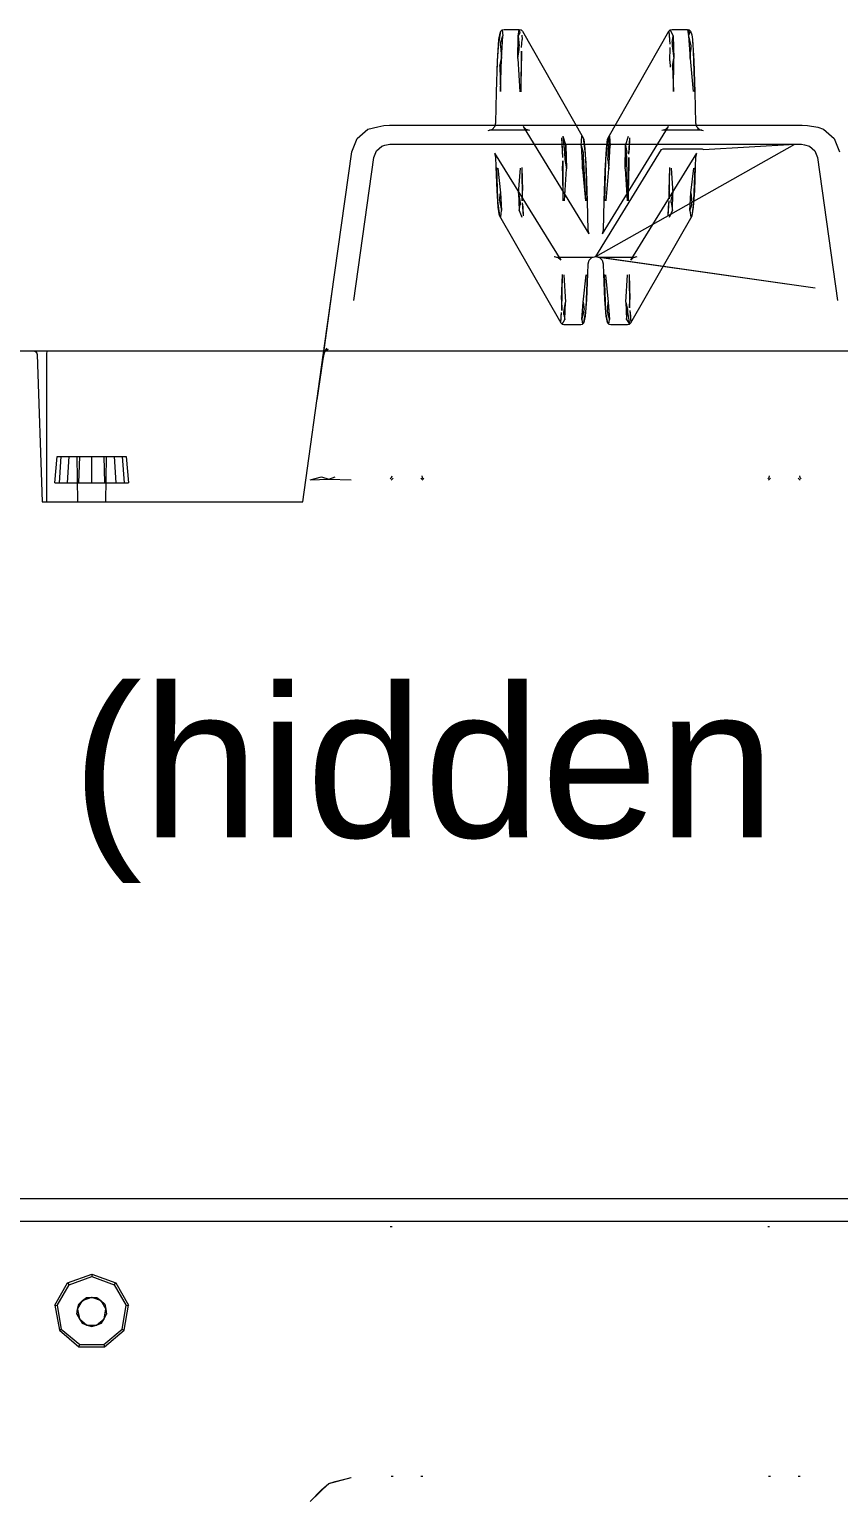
# Model space of a CAD drawing. Header units: millimetres. Extents: x 0 to 1729, y -270 to 583.
# Drawn here: x 146.5 to 253.7, y 387.8 to 582.9 of the extents above; entities that cross this region are included whole.
import ezdxf

# ---------------------------------------------------------------- set-up
doc = ezdxf.new("R2010")
doc.units = ezdxf.units.MM
doc.layers.add('OUTLINE', color=7, linetype='Continuous')
doc.layers.add('TITLE', color=7, linetype='Continuous')
doc.styles.add('ARIAL', font='arial.ttf')

msp = doc.modelspace()

# ---------------------------------------------------------------- linework, layer by layer
at = {"layer": 'OUTLINE', "lineweight": 13}
for p, q in [((208.51, 578.79), (208.69, 581.62)), ((208.66, 581.01), (208.93, 582.69)), ((208.66, 581.01), (208.69, 581.62)), ((208.69, 581.62), (208.93, 582.69)), ((208.69, 581.62), (208.86, 582.45)), ((208.86, 582.45), (208.93, 582.69)), ((208.93, 582.69), (209.12, 582.87)), ((208.94, 581.24), (209.19, 582.07)), ((209.01, 579.09), (209.19, 582.07)), ((209.12, 582.87), (209.36, 582.94)), ((209.12, 582.87), (209.19, 582.07)), ((209.36, 582.94), (211.38, 582.93)), ((211.17, 579.08), (211.24, 582.06)), ((211.24, 582.06), (211.38, 582.93)), ((211.24, 582.06), (211.46, 582.45)), ((211.24, 582.06), (211.38, 580.78)), ((211.38, 582.93), (211.46, 582.45)), ((211.38, 582.93), (211.63, 582.87)), ((211.63, 582.87), (211.81, 582.69)), ((211.66, 580.56), (211.74, 581.62)), ((211.73, 582.19), (211.74, 581.62)), ((211.81, 582.69), (219.85, 568.59)), ((223.15, 568.59), (231.19, 582.69)), ((231.19, 582.69), (231.37, 582.87)), ((231.19, 582.69), (231.26, 581.62)), ((231.19, 582.69), (231.33, 581)), ((231.26, 581.62), (231.33, 581)), ((231.37, 582.87), (231.62, 582.93)), ((231.37, 582.87), (231.76, 582.06)), ((231.61, 581.23), (231.76, 582.06)), ((231.62, 582.93), (233.64, 582.94)), ((231.76, 582.06), (231.83, 579.08)), ((233.64, 582.94), (233.81, 582.07)), ((233.64, 582.94), (233.88, 582.87)), ((233.64, 582.94), (233.95, 582.46)), ((233.81, 582.07), (233.95, 582.46)), ((233.81, 582.07), (233.99, 579.09)), ((233.81, 582.07), (234.09, 580.78)), ((233.88, 582.87), (234.07, 582.69)), ((234.07, 582.69), (234.23, 582.2)), ((234.23, 582.2), (234.31, 581.62)), ((234.31, 581.62), (234.37, 580.57)), ((234.31, 581.62), (234.49, 578.79)), ((208.51, 578.79), (208.63, 580.57)), ((208.91, 580.78), (208.94, 581.24)), ((208.91, 580.78), (209.01, 579.09)), ((211.17, 579.08), (211.37, 580.26)), ((211.37, 580.26), (211.38, 580.78)), ((211.61, 574.65), (211.65, 580.06)), ((211.65, 580.06), (211.67, 578.79)), ((231.33, 578.79), (231.34, 580.56)), ((231.61, 581.23), (231.62, 580.78)), ((231.62, 580.78), (231.83, 579.08)), ((233.99, 579.09), (234.12, 580.29)), ((234.09, 580.78), (234.12, 580.29)), ((234.4, 580.08), (234.49, 578.79)), ((234.4, 580.08), (234.57, 574.66)), ((208.37, 574.61), (208.51, 578.79)), ((208.5, 577.93), (208.51, 578.79)), ((208.78, 578.07), (209.01, 579.09)), ((208.78, 578.07), (208.87, 574.69)), ((208.87, 574.69), (209.01, 579.09)), ((211.17, 579.08), (211.43, 574.68)), ((211.61, 574.65), (211.67, 578.79)), ((231.33, 578.79), (231.37, 577.92)), ((231.65, 578.06), (231.83, 579.08)), ((231.65, 578.06), (231.82, 574.69)), ((231.82, 574.69), (231.83, 579.08)), ((233.99, 579.09), (234.39, 574.69)), ((234.49, 578.79), (234.57, 574.66)), ((234.49, 578.79), (234.63, 574.61)), ((208.27, 570.54), (208.37, 574.61)), ((234.63, 574.61), (234.73, 570.54)), ((191.33, 569.7), (192.62, 570.04)), ((192.62, 570.04), (193.44, 570.2)), ((193.44, 570.2), (194.17, 570.24)), ((194.17, 570.24), (195.16, 570.26)), ((195.16, 570.26), (247.84, 570.26)), ((207.77, 569.69), (208.13, 570.05)), ((208.13, 570.05), (208.27, 570.54)), ((211.87, 570.06), (212.23, 569.7)), ((211.87, 570.06), (220.59, 555.84)), ((222.41, 555.84), (231.13, 570.06)), ((230.77, 569.7), (231.13, 570.06)), ((234.73, 570.54), (234.87, 570.05)), ((234.87, 570.05), (235.23, 569.69)), ((235, 569.85), (235.23, 569.69)), ((235, 569.85), (235.31, 569.65)), ((247.84, 570.26), (248.83, 570.24)), ((248.83, 570.24), (249.56, 570.2)), ((249.56, 570.2), (250.91, 569.99)), ((250.91, 569.99), (251.67, 569.7)), ((189.21, 566.71), (189.9, 568.46)), ((189.9, 568.46), (191.33, 569.7)), ((207.27, 569.56), (207.77, 569.69)), ((207.27, 569.56), (207.73, 569.66)), ((207.45, 569.61), (207.73, 569.66)), ((207.45, 569.61), (208, 569.64)), ((208, 569.64), (208.77, 569.65)), ((208.77, 569.65), (211.23, 569.65)), ((211.23, 569.65), (211.96, 569.64)), ((211.96, 569.64), (212.51, 569.61)), ((212.23, 569.7), (212.73, 569.57)), ((212.51, 569.61), (212.73, 569.57)), ((216.98, 568.59), (217.04, 567.12)), ((216.98, 568.59), (217.12, 565.97)), ((217.16, 568.77), (217.4, 566.17)), ((217.16, 568.77), (217.54, 567.54)), ((219.59, 567.54), (219.67, 568.77)), ((219.85, 568.59), (219.92, 568.35)), ((219.85, 568.59), (220.08, 567.12)), ((219.85, 568.59), (220.11, 566.4)), ((219.92, 568.35), (220.08, 567.12)), ((222.87, 565.97), (223.15, 568.59)), ((222.92, 567.12), (223.15, 568.59)), ((222.92, 567.12), (223.08, 568.35)), ((223.08, 568.35), (223.15, 568.59)), ((223.14, 566.17), (223.33, 568.77)), ((223.33, 568.77), (223.41, 567.54)), ((225.46, 567.54), (225.84, 568.77)), ((225.89, 566.4), (226.02, 568.59)), ((225.96, 567.12), (226.02, 568.59)), ((230.27, 569.57), (230.77, 569.7)), ((230.27, 569.57), (230.76, 569.66)), ((230.49, 569.61), (230.76, 569.66)), ((230.49, 569.61), (231.04, 569.64)), ((231.04, 569.64), (231.77, 569.65)), ((231.77, 569.65), (234.23, 569.65)), ((234.23, 569.65), (235, 569.64)), ((235, 569.64), (235.55, 569.61)), ((235.23, 569.69), (235.31, 569.65)), ((235.23, 569.69), (235.73, 569.56)), ((235.31, 569.65), (235.55, 569.61)), ((235.31, 569.65), (235.73, 569.56)), ((251.67, 569.7), (253.1, 568.46)), ((253.1, 568.46), (253.79, 566.71)), ((185.59, 541.01), (189.21, 566.71)), ((189.47, 547.03), (192.13, 565.96)), ((192.13, 565.96), (192.48, 566.84)), ((192.48, 566.84), (193.19, 567.46)), ((193.19, 567.46), (193.57, 567.6)), ((193.57, 567.6), (194.25, 567.71)), ((194.25, 567.71), (194.61, 567.73)), ((194.61, 567.73), (195.11, 567.74)), ((195.11, 567.74), (247.89, 567.74)), ((208.1, 566.55), (208.24, 566.06)), ((208.1, 566.55), (216.86, 552.34)), ((208.24, 566.06), (208.28, 564.71)), ((217.04, 567.12), (217.12, 565.97)), ((217.4, 566.17), (217.54, 567.54)), ((217.4, 566.17), (217.41, 565.7)), ((217.54, 567.54), (217.61, 564.47)), ((219.59, 567.54), (219.76, 564.47)), ((219.59, 567.54), (219.84, 566.62)), ((219.76, 564.47), (219.86, 566.17)), ((219.84, 566.62), (219.86, 566.17)), ((219.86, 566.17), (220.13, 560.24)), ((220.08, 567.12), (220.11, 566.4)), ((220.08, 567.12), (220.24, 564.2)), ((220.13, 565.97), (220.24, 564.2)), ((220.13, 565.97), (220.31, 560.22)), ((221.5, 552.83), (247.89, 567.74)), ((221.5, 552.83), (230.22, 567.04)), ((222.76, 564.2), (222.92, 567.12)), ((222.87, 565.97), (222.92, 567.12)), ((223.11, 565.7), (223.14, 566.17)), ((223.14, 566.17), (223.41, 567.54)), ((223.24, 564.47), (223.41, 567.54)), ((225.39, 564.47), (225.46, 567.54)), ((225.39, 564.47), (225.6, 566.17)), ((225.46, 567.54), (225.61, 566.62)), ((225.6, 566.17), (225.61, 566.62)), ((225.6, 566.17), (225.65, 560.24)), ((225.84, 560.22), (225.88, 565.97)), ((225.88, 565.97), (225.9, 564.2)), ((225.89, 566.4), (225.96, 567.12)), ((226.14, 552.34), (234.9, 566.55)), ((230.22, 567.04), (230.44, 567.09)), ((230.44, 567.09), (230.99, 567.12)), ((230.99, 567.12), (231.72, 567.13)), ((231.72, 567.13), (234.28, 567.13)), ((234.28, 567.13), (235.04, 567.12)), ((234.72, 564.71), (234.76, 566.06)), ((234.76, 566.06), (234.9, 566.55)), ((235.04, 567.12), (235.58, 567.09)), ((235.58, 567.09), (235.76, 567.04)), ((235.76, 567.04), (247.89, 567.74)), ((247.89, 567.74), (248.39, 567.73)), ((248.39, 567.73), (248.75, 567.71)), ((248.75, 567.71), (249.16, 567.63)), ((249.16, 567.63), (249.81, 567.46)), ((249.81, 567.46), (250.52, 566.84)), ((250.52, 566.84), (250.87, 565.96)), ((250.87, 565.96), (253.53, 547.03)), ((208.28, 564.71), (208.39, 561.59)), ((208.34, 564.63), (208.39, 561.59)), ((208.34, 564.63), (208.48, 560.48)), ((208.52, 564.57), (208.89, 561.26)), ((211.29, 561.25), (211.52, 564.57)), ((211.7, 564.63), (211.77, 560.2)), ((211.7, 564.63), (211.79, 561.58)), ((217.1, 564.2), (217.13, 565.51)), ((217.1, 564.2), (217.16, 560.22)), ((217.13, 565.51), (217.16, 560.22)), ((217.35, 560.24), (217.61, 564.47)), ((217.41, 565.7), (217.61, 564.47)), ((219.76, 564.47), (220.13, 560.24)), ((220.24, 564.2), (220.31, 560.22)), ((220.24, 564.2), (220.37, 560.18)), ((222.63, 560.18), (222.76, 564.2)), ((222.69, 560.22), (222.84, 565.51)), ((222.69, 560.22), (222.76, 564.2)), ((222.76, 564.2), (222.84, 565.51)), ((222.87, 560.24), (223.24, 564.47)), ((223.11, 565.7), (223.24, 564.47)), ((225.39, 564.47), (225.65, 560.24)), ((225.84, 560.22), (225.9, 564.2)), ((231.21, 561.58), (231.3, 564.63)), ((231.23, 560.49), (231.3, 564.63)), ((231.48, 564.57), (231.71, 561.25)), ((234.11, 561.26), (234.48, 564.57)), ((234.5, 560.21), (234.66, 564.63)), ((234.61, 561.59), (234.72, 564.71)), ((234.61, 561.59), (234.66, 564.63)), ((208.39, 561.59), (208.48, 560.48)), ((208.39, 561.59), (208.53, 559.4)), ((208.5, 560.21), (208.53, 559.4)), ((208.5, 560.21), (208.74, 558.23)), ((208.76, 560.27), (208.89, 561.26)), ((208.76, 560.27), (208.78, 559.98)), ((208.89, 561.26), (209.03, 558.96)), ((211.29, 561.25), (211.35, 558.95)), ((211.29, 561.25), (211.49, 559.98)), ((211.77, 560.2), (211.79, 561.58)), ((220.37, 560.18), (220.45, 556.33)), ((222.55, 556.33), (222.63, 560.18)), ((231.11, 558.23), (231.23, 560.2)), ((231.15, 559.4), (231.23, 560.2)), ((231.21, 561.58), (231.23, 560.49)), ((231.51, 560.28), (231.71, 561.25)), ((231.51, 559.98), (231.51, 560.28)), ((231.65, 558.95), (231.71, 561.25)), ((233.97, 558.96), (234.11, 561.26)), ((234.11, 561.26), (234.22, 559.98)), ((234.47, 559.4), (234.61, 561.59)), ((234.5, 560.21), (234.61, 561.59)), ((208.53, 559.4), (208.67, 558.48)), ((208.53, 559.4), (208.74, 558.23)), ((208.67, 558.48), (208.74, 558.23)), ((208.74, 558.23), (216.86, 544.07)), ((208.78, 559.98), (209.03, 558.96)), ((208.92, 558.06), (209.03, 558.96)), ((211.35, 558.95), (211.5, 559.71)), ((211.35, 558.95), (211.71, 558.05)), ((211.49, 559.98), (211.5, 559.71)), ((211.78, 559.94), (211.85, 559.4)), ((211.78, 559.94), (211.89, 558.23)), ((211.85, 559.4), (211.89, 558.23)), ((226.14, 544.07), (234.26, 558.23)), ((231.11, 558.23), (231.15, 559.4)), ((231.29, 558.05), (231.65, 558.95)), ((231.51, 559.98), (231.65, 558.95)), ((233.97, 558.96), (234.21, 559.71)), ((233.97, 558.96), (234.08, 558.06)), ((234.21, 559.71), (234.22, 559.98)), ((234.26, 558.23), (234.49, 559.94)), ((234.26, 558.23), (234.47, 559.4)), ((234.26, 558.23), (234.33, 558.48)), ((234.33, 558.48), (234.47, 559.4)), ((234.47, 559.4), (234.49, 559.94)), ((220.45, 556.33), (220.59, 555.84)), ((222.41, 555.84), (222.55, 556.33)), ((216, 552.82), (216.49, 552.69)), ((216, 552.82), (216.63, 552.73)), ((216.22, 552.78), (216.63, 552.73)), ((216.22, 552.78), (216.79, 552.75)), ((216.49, 552.69), (216.86, 552.34)), ((216.79, 552.75), (217.55, 552.74)), ((217.55, 552.74), (220.06, 552.74)), ((220.06, 552.74), (220.8, 552.76)), ((220.5, 551.85), (220.64, 552.34)), ((220.64, 552.34), (221, 552.7)), ((220.8, 552.76), (221.33, 552.79)), ((221, 552.7), (221.5, 552.83)), ((221.05, 552.74), (221.5, 552.83)), ((221.05, 552.74), (221.33, 552.79)), ((221.5, 552.83), (221.67, 552.79)), ((221.5, 552.83), (222, 552.7)), ((221.5, 552.83), (222.08, 552.73)), ((221.5, 552.83), (250.57, 548.69)), ((221.67, 552.79), (222.08, 552.73)), ((221.67, 552.79), (222.2, 552.76)), ((221.67, 552.79), (250.57, 548.69)), ((222, 552.7), (222.36, 552.34)), ((222.2, 552.76), (222.94, 552.74)), ((222.36, 552.34), (222.5, 551.85)), ((222.94, 552.74), (225.45, 552.74)), ((225.45, 552.74), (226.21, 552.75)), ((226.14, 552.34), (226.51, 552.69)), ((226.21, 552.75), (226.78, 552.78)), ((226.51, 552.69), (227, 552.82)), ((226.51, 552.73), (227, 552.82)), ((226.51, 552.73), (226.78, 552.78)), ((216.99, 547.14), (217.08, 550.46)), ((217, 545.7), (217.08, 550.46)), ((217.27, 550.4), (217.5, 546.79)), ((219.84, 546.79), (220.22, 550.4)), ((220.23, 546.03), (220.4, 550.46)), ((220.32, 547.14), (220.46, 550.55)), ((220.32, 547.14), (220.4, 550.46)), ((220.46, 550.55), (220.5, 551.85)), ((222.5, 551.85), (222.54, 550.55)), ((222.54, 550.55), (222.68, 547.14)), ((222.6, 550.46), (222.68, 547.14)), ((222.6, 550.46), (222.79, 545.7)), ((222.78, 550.4), (223.16, 546.79)), ((225.5, 546.79), (225.73, 550.4)), ((225.92, 550.46), (225.99, 546.03)), ((225.92, 550.46), (226.01, 547.14)), ((184.59, 533.84), (186.55, 547.84)), ((185.52, 540.48), (186.55, 547.84)), ((185.59, 541.01), (186.55, 547.84)), ((216.99, 547.14), (217, 545.7)), ((217.28, 545.47), (217.5, 546.79)), ((217.42, 544.47), (217.5, 546.79)), ((219.67, 544.47), (219.84, 546.79)), ((219.84, 546.79), (219.96, 545.81)), ((220.16, 544.93), (220.32, 547.14)), ((220.23, 546.03), (220.32, 547.14)), ((222.68, 547.14), (222.79, 545.7)), ((222.68, 547.14), (222.84, 544.93)), ((223.06, 545.47), (223.16, 546.79)), ((223.16, 546.79), (223.33, 544.47)), ((225.5, 546.79), (225.58, 544.47)), ((225.5, 546.79), (225.71, 545.81)), ((225.99, 546.03), (226.01, 547.14)), ((216.86, 544.07), (216.99, 545.4)), ((216.86, 544.07), (216.91, 544.93)), ((216.91, 544.93), (216.99, 545.4)), ((217.04, 543.89), (217.42, 544.47)), ((217.27, 545.16), (217.28, 545.47)), ((217.27, 545.16), (217.42, 544.47)), ((219.67, 544.47), (219.94, 545.47)), ((219.67, 544.47), (219.76, 543.89)), ((219.94, 545.47), (219.96, 545.81)), ((219.94, 544.07), (220.21, 545.7)), ((219.94, 544.07), (220.16, 544.93)), ((220.01, 544.31), (220.16, 544.93)), ((220.16, 544.93), (220.21, 545.7)), ((222.81, 545.4), (222.84, 544.93)), ((222.81, 545.4), (223.06, 544.07)), ((222.84, 544.93), (222.99, 544.31)), ((222.84, 544.93), (223.06, 544.07)), ((223.06, 545.47), (223.09, 545.16)), ((223.09, 545.16), (223.33, 544.47)), ((223.24, 543.89), (223.33, 544.47)), ((225.58, 544.47), (225.72, 545.47)), ((225.58, 544.47), (225.96, 543.89)), ((225.71, 545.81), (225.72, 545.47)), ((225.72, 545.47), (225.96, 543.89)), ((226, 545.7), (226.09, 544.93)), ((226, 545.7), (226.14, 544.07)), ((226.09, 544.93), (226.14, 544.07)), ((216.86, 544.07), (217.04, 543.89)), ((217.04, 543.89), (217.29, 543.82)), ((217.29, 543.82), (219.51, 543.82)), ((219.51, 543.82), (219.76, 543.89)), ((219.76, 543.89), (219.94, 544.07)), ((219.94, 544.07), (220.01, 544.31)), ((222.99, 544.31), (223.06, 544.07)), ((223.06, 544.07), (223.24, 543.89)), ((223.24, 543.89), (223.49, 543.82)), ((223.49, 543.82), (225.71, 543.82)), ((225.71, 543.82), (225.96, 543.89)), ((225.96, 543.89), (226.14, 544.07)), ((184.59, 533.84), (185.59, 541.01)), ((184.59, 533.84), (185.52, 540.48)), ((184.59, 533.84), (185.52, 540.48)), ((185.48, 540.15), (185.91, 540.71)), ((185.51, 540.34), (186.12, 540.57)), ((185.52, 540.48), (185.59, 541.01)), ((185.59, 541.01), (185.62, 541.2)), ((185.59, 541.01), (185.62, 541.2)), ((185.69, 540.37), (185.91, 540.71)), ((185.69, 540.37), (185.91, 540.71)), ((185.71, 540.44), (185.91, 540.71)), ((185.81, 540.44), (186.12, 540.57)), ((6, 540.34), (1142, 540.34)), ((6, 540.34), (1142, 540.34)), ((6, 540.34), (1142, 540.34)), ((6, 540.34), (1142, 540.34)), ((147.02, 540.34), (147.26, 540.28)), ((147.02, 540.34), (147.2, 540.3)), ((147.02, 540.34), (147.51, 540.34)), ((147.02, 540.34), (147.2, 540.3)), ((147.02, 540.34), (147.51, 540.34)), ((147.02, 540.34), (147.2, 540.3)), ((147.02, 540.34), (147.51, 540.34)), ((147.02, 540.34), (147.2, 540.3)), ((147.02, 540.34), (147.51, 540.34)), ((147.02, 540.34), (147.2, 540.3)), ((147.02, 540.34), (147.51, 540.34)), ((147.02, 540.34), (147.2, 540.3)), ((147.02, 540.34), (147.51, 540.34)), ((147.02, 540.34), (147.2, 540.3)), ((147.02, 540.34), (147.51, 540.34)), ((147.02, 540.34), (147.2, 540.3)), ((147.02, 540.34), (147.51, 540.34)), ((147.02, 540.34), (147.2, 540.3)), ((147.02, 540.34), (147.51, 540.34)), ((147.02, 540.34), (147.2, 540.3)), ((147.02, 540.34), (147.51, 540.34)), ((147.02, 540.34), (147.2, 540.3)), ((147.02, 540.34), (147.51, 540.34)), ((147.02, 540.34), (147.2, 540.3)), ((147.02, 540.34), (147.51, 540.34)), ((147.02, 540.34), (147.2, 540.3)), ((147.02, 540.34), (147.51, 540.34)), ((147.02, 540.34), (147.2, 540.3)), ((147.02, 540.34), (147.51, 540.34)), ((147.02, 540.34), (147.2, 540.3)), ((147.02, 540.34), (147.51, 540.34)), ((147.02, 540.34), (147.2, 540.3)), ((147.02, 540.34), (147.51, 540.34)), ((147.02, 540.34), (147.2, 540.3)), ((147.02, 540.34), (147.51, 540.34)), ((147.02, 540.34), (147.2, 540.3)), ((147.02, 540.34), (147.51, 540.34)), ((147.02, 540.34), (147.26, 540.28)), ((147.2, 540.3), (147.26, 540.28)), ((147.2, 540.3), (147.36, 540.2)), ((147.2, 540.3), (147.36, 540.2)), ((147.2, 540.3), (147.36, 540.2)), ((147.2, 540.3), (147.36, 540.2)), ((147.2, 540.3), (147.36, 540.2)), ((147.2, 540.3), (147.36, 540.2)), ((147.2, 540.3), (147.36, 540.2)), ((147.2, 540.3), (147.36, 540.2)), ((147.2, 540.3), (147.36, 540.2)), ((147.2, 540.3), (147.36, 540.2)), ((147.2, 540.3), (147.36, 540.2)), ((147.2, 540.3), (147.36, 540.2)), ((147.2, 540.3), (147.36, 540.2)), ((147.2, 540.3), (147.36, 540.2)), ((147.2, 540.3), (147.36, 540.2)), ((147.2, 540.3), (147.36, 540.2)), ((147.2, 540.3), (147.36, 540.2)), ((147.2, 540.3), (147.26, 540.28)), ((147.2, 540.3), (147.36, 540.2)), ((147.26, 540.28), (147.36, 540.2)), ((147.26, 540.28), (147.44, 540.1)), ((147.26, 540.28), (147.36, 540.2)), ((147.26, 540.28), (147.44, 540.1)), ((147.36, 540.2), (147.44, 540.1)), ((147.36, 540.2), (147.47, 540.05)), ((147.36, 540.2), (147.47, 540.05)), ((147.36, 540.2), (147.47, 540.05)), ((147.36, 540.2), (147.47, 540.05)), ((147.36, 540.2), (147.47, 540.05)), ((147.36, 540.2), (147.47, 540.05)), ((147.36, 540.2), (147.47, 540.05)), ((147.36, 540.2), (147.47, 540.05)), ((147.36, 540.2), (147.47, 540.05)), ((147.36, 540.2), (147.47, 540.05)), ((147.36, 540.2), (147.47, 540.05)), ((147.36, 540.2), (147.47, 540.05)), ((147.36, 540.2), (147.47, 540.05)), ((147.36, 540.2), (147.47, 540.05)), ((147.36, 540.2), (147.47, 540.05)), ((147.36, 540.2), (147.47, 540.05)), ((147.36, 540.2), (147.47, 540.05)), ((147.36, 540.2), (147.44, 540.1)), ((147.36, 540.2), (147.47, 540.05)), ((147.44, 540.1), (147.47, 540.05)), ((147.44, 540.1), (147.52, 539.86)), ((147.44, 540.1), (147.47, 540.05)), ((147.44, 540.1), (147.52, 539.86)), ((147.47, 540.05), (147.52, 539.86)), ((147.47, 540.05), (147.52, 539.86)), ((147.47, 540.05), (147.52, 539.86)), ((147.47, 540.05), (147.52, 539.86)), ((147.47, 540.05), (147.52, 539.86)), ((147.47, 540.05), (147.52, 539.86)), ((147.47, 540.05), (147.52, 539.86)), ((147.47, 540.05), (147.52, 539.86)), ((147.47, 540.05), (147.52, 539.86)), ((147.47, 540.05), (147.52, 539.86)), ((147.47, 540.05), (147.52, 539.86)), ((147.47, 540.05), (147.52, 539.86)), ((147.47, 540.05), (147.52, 539.86)), ((147.47, 540.05), (147.52, 539.86)), ((147.47, 540.05), (147.52, 539.86)), ((147.47, 540.05), (147.52, 539.86)), ((147.47, 540.05), (147.52, 539.86)), ((147.47, 540.05), (147.52, 539.86)), ((147.51, 540.34), (148.27, 540.34)), ((147.51, 540.34), (148.27, 540.34)), ((147.51, 540.34), (148.27, 540.34)), ((147.51, 540.34), (148.27, 540.34)), ((147.51, 540.34), (148.27, 540.34)), ((147.51, 540.34), (148.27, 540.34)), ((147.51, 540.34), (148.27, 540.34)), ((147.51, 540.34), (148.27, 540.34)), ((147.51, 540.34), (148.27, 540.34)), ((147.51, 540.34), (148.27, 540.34)), ((147.51, 540.34), (148.27, 540.34)), ((147.51, 540.34), (148.27, 540.34)), ((147.51, 540.34), (148.27, 540.34)), ((147.51, 540.34), (148.27, 540.34)), ((147.51, 540.34), (148.27, 540.34)), ((147.51, 540.34), (148.27, 540.34)), ((147.51, 540.34), (148.27, 540.34)), ((147.51, 540.34), (148.27, 540.34)), ((147.52, 539.86), (148.2, 520.34)), ((147.52, 539.86), (148.2, 520.34)), ((147.52, 539.86), (148.2, 520.34)), ((147.52, 539.86), (148.2, 520.34)), ((147.52, 539.86), (148.2, 520.34)), ((147.52, 539.86), (148.2, 520.34)), ((147.52, 539.86), (148.2, 520.34)), ((147.52, 539.86), (148.2, 520.34)), ((147.52, 539.86), (148.2, 520.34)), ((147.52, 539.86), (148.2, 520.34)), ((147.52, 539.86), (148.2, 520.34)), ((147.52, 539.86), (148.2, 520.34)), ((147.52, 539.86), (148.2, 520.34)), ((147.52, 539.86), (148.2, 520.34)), ((147.52, 539.86), (148.2, 520.34)), ((147.52, 539.86), (148.2, 520.34)), ((147.52, 539.86), (148.2, 520.34)), ((147.52, 539.86), (148.2, 520.34)), ((148.27, 540.34), (148.79, 540.34)), ((148.27, 540.34), (148.79, 540.34)), ((148.27, 540.34), (148.79, 540.34)), ((148.27, 540.34), (148.79, 540.34)), ((148.27, 540.34), (148.79, 540.34)), ((148.27, 540.34), (148.79, 540.34)), ((148.27, 540.34), (148.79, 540.34)), ((148.27, 540.34), (148.79, 540.34)), ((148.27, 540.34), (148.79, 540.34)), ((148.27, 540.34), (148.79, 540.34)), ((148.27, 540.34), (148.79, 540.34)), ((148.27, 540.34), (148.79, 540.34)), ((148.27, 540.34), (148.79, 540.34)), ((148.27, 540.34), (148.79, 540.34)), ((148.27, 540.34), (148.79, 540.34)), ((148.27, 540.34), (148.79, 540.34)), ((148.27, 540.34), (148.79, 540.34)), ((148.27, 540.34), (148.79, 540.34)), ((148.79, 540.34), (148.95, 540.34)), ((148.79, 540.34), (148.95, 540.34)), ((148.79, 540.34), (148.95, 540.34)), ((148.79, 540.34), (148.95, 540.34)), ((148.79, 540.34), (148.95, 540.34)), ((148.79, 540.34), (148.95, 540.34)), ((148.79, 540.34), (148.95, 540.34)), ((148.79, 540.34), (148.95, 540.34)), ((148.79, 540.34), (148.95, 540.34)), ((148.79, 540.34), (148.95, 540.34)), ((148.79, 540.34), (148.95, 540.34)), ((148.79, 540.34), (148.95, 540.34)), ((148.79, 540.34), (148.95, 540.34)), ((148.79, 540.34), (148.95, 540.34)), ((148.79, 540.34), (148.95, 540.34)), ((148.79, 540.34), (148.95, 540.34)), ((148.79, 540.34), (148.95, 540.34)), ((148.79, 540.34), (148.95, 540.34)), ((148.79, 539.86), (148.81, 540.05)), ((148.79, 539.86), (148.81, 540.05)), ((148.79, 539.86), (148.81, 540.05)), ((148.79, 539.86), (148.81, 540.05)), ((148.79, 539.86), (148.81, 540.05)), ((148.79, 539.86), (148.81, 540.05)), ((148.79, 539.86), (148.81, 540.05)), ((148.79, 539.86), (148.81, 540.05)), ((148.79, 539.86), (148.81, 540.05)), ((148.79, 539.86), (148.81, 540.05)), ((148.79, 539.86), (148.81, 540.05)), ((148.79, 539.86), (148.81, 540.05)), ((148.79, 539.86), (148.81, 540.05)), ((148.79, 539.86), (148.81, 540.05)), ((148.79, 539.86), (148.81, 540.05)), ((148.79, 539.86), (148.81, 540.05)), ((148.79, 539.86), (148.81, 540.05)), ((148.79, 539.86), (148.81, 540.05)), ((148.79, 520.34), (148.79, 539.86)), ((148.79, 520.34), (148.79, 539.86)), ((148.79, 520.34), (148.79, 539.86)), ((148.79, 520.34), (148.79, 539.86)), ((148.79, 520.34), (148.79, 539.86)), ((148.79, 520.34), (148.79, 539.86)), ((148.79, 520.34), (148.79, 539.86)), ((148.79, 520.34), (148.79, 539.86)), ((148.79, 520.34), (148.79, 539.86)), ((148.79, 520.34), (148.79, 539.86)), ((148.79, 520.34), (148.79, 539.86)), ((148.79, 520.34), (148.79, 539.86)), ((148.79, 520.34), (148.79, 539.86)), ((148.79, 520.34), (148.79, 539.86)), ((148.79, 520.34), (148.79, 539.86)), ((148.79, 520.34), (148.79, 539.86)), ((148.79, 520.34), (148.79, 539.86)), ((148.79, 520.34), (148.79, 539.86)), ((148.81, 540.05), (148.85, 540.2)), ((148.81, 540.05), (148.85, 540.2)), ((148.81, 540.05), (148.85, 540.2)), ((148.81, 540.05), (148.85, 540.2)), ((148.81, 540.05), (148.85, 540.2)), ((148.81, 540.05), (148.85, 540.2)), ((148.81, 540.05), (148.85, 540.2)), ((148.81, 540.05), (148.85, 540.2)), ((148.81, 540.05), (148.85, 540.2)), ((148.81, 540.05), (148.85, 540.2)), ((148.81, 540.05), (148.85, 540.2)), ((148.81, 540.05), (148.85, 540.2)), ((148.81, 540.05), (148.85, 540.2)), ((148.81, 540.05), (148.85, 540.2)), ((148.81, 540.05), (148.85, 540.2)), ((148.81, 540.05), (148.85, 540.2)), ((148.81, 540.05), (148.85, 540.2)), ((148.81, 540.05), (148.85, 540.2)), ((148.85, 540.2), (148.9, 540.3)), ((148.85, 540.2), (148.9, 540.3)), ((148.85, 540.2), (148.9, 540.3)), ((148.85, 540.2), (148.9, 540.3)), ((148.85, 540.2), (148.9, 540.3)), ((148.85, 540.2), (148.9, 540.3)), ((148.85, 540.2), (148.9, 540.3)), ((148.85, 540.2), (148.9, 540.3)), ((148.85, 540.2), (148.9, 540.3)), ((148.85, 540.2), (148.9, 540.3)), ((148.85, 540.2), (148.9, 540.3)), ((148.85, 540.2), (148.9, 540.3)), ((148.85, 540.2), (148.9, 540.3)), ((148.85, 540.2), (148.9, 540.3)), ((148.85, 540.2), (148.9, 540.3)), ((148.85, 540.2), (148.9, 540.3)), ((148.85, 540.2), (148.9, 540.3)), ((148.85, 540.2), (148.9, 540.3)), ((148.9, 540.3), (148.95, 540.34)), ((148.9, 540.3), (148.95, 540.34)), ((148.9, 540.3), (148.95, 540.34)), ((148.9, 540.3), (148.95, 540.34)), ((148.9, 540.3), (148.95, 540.34)), ((148.9, 540.3), (148.95, 540.34)), ((148.9, 540.3), (148.95, 540.34)), ((148.9, 540.3), (148.95, 540.34)), ((148.9, 540.3), (148.95, 540.34)), ((148.9, 540.3), (148.95, 540.34)), ((148.9, 540.3), (148.95, 540.34)), ((148.9, 540.3), (148.95, 540.34)), ((148.9, 540.3), (148.95, 540.34)), ((148.9, 540.3), (148.95, 540.34)), ((148.9, 540.3), (148.95, 540.34)), ((148.9, 540.3), (148.95, 540.34)), ((148.9, 540.3), (148.95, 540.34)), ((148.9, 540.3), (148.95, 540.34)), ((182.69, 520.34), (185.42, 539.75)), ((182.69, 520.34), (185.42, 539.75)), ((184.59, 533.84), (185.42, 539.75)), ((184.59, 533.84), (185.42, 539.75)), ((184.59, 533.84), (185.4, 539.25)), ((184.59, 533.84), (185.4, 539.25)), ((185.4, 540.29), (185.71, 540.44)), ((185.4, 540.29), (185.81, 540.44)), ((185.4, 540.29), (185.71, 540.44)), ((185.4, 540.29), (185.81, 540.44)), ((185.4, 539.25), (185.57, 540.1)), ((185.4, 539.25), (185.57, 540.1)), ((185.42, 540.34), (185.81, 540.44)), ((185.42, 540.34), (185.81, 540.44)), ((185.48, 540.15), (185.71, 540.44)), ((185.51, 540.34), (185.81, 540.44)), ((185.51, 539.86), (185.69, 540.37)), ((185.51, 539.86), (185.69, 540.37)), ((185.51, 539.86), (185.57, 540.1)), ((185.51, 539.86), (185.57, 540.1)), ((149.87, 522.84), (150.17, 526.34)), ((149.87, 522.84), (150.17, 526.34)), ((150.17, 526.34), (150.72, 526.34)), ((150.17, 526.34), (151.76, 526.34)), ((150.17, 526.34), (150.72, 526.34)), ((150.17, 526.34), (151.76, 526.34)), ((150.46, 522.84), (150.72, 526.34)), ((150.46, 522.84), (150.72, 526.34)), ((150.72, 526.34), (153.16, 526.34)), ((150.72, 526.34), (153.16, 526.34)), ((151.56, 522.84), (151.76, 526.34)), ((151.56, 522.84), (151.76, 526.34)), ((151.76, 526.34), (154.75, 526.34)), ((151.76, 526.34), (154.75, 526.34)), ((152.78, 526.34), (152.88, 520.34)), ((152.78, 526.34), (153.02, 526.34)), ((152.78, 526.34), (153.46, 526.34)), ((152.78, 526.34), (152.88, 520.34)), ((152.78, 526.34), (153.02, 526.34)), ((152.78, 526.34), (153.46, 526.34)), ((153.02, 526.34), (154.07, 526.34)), ((153.02, 526.34), (154.07, 526.34)), ((153.05, 522.84), (153.16, 526.34)), ((153.05, 522.84), (153.16, 526.34)), ((153.16, 526.34), (156.34, 526.34)), ((153.16, 526.34), (156.34, 526.34)), ((153.46, 526.34), (154.75, 526.34)), ((153.46, 526.34), (154.75, 526.34)), ((154.07, 526.34), (155.43, 526.34)), ((154.07, 526.34), (155.43, 526.34)), ((154.75, 522.84), (154.75, 526.34)), ((154.75, 522.84), (154.75, 526.34)), ((154.75, 526.34), (157.74, 526.34)), ((154.75, 526.34), (156.04, 526.34)), ((154.75, 526.34), (156.04, 526.34)), ((154.75, 526.34), (157.74, 526.34)), ((155.43, 526.34), (156.48, 526.34)), ((155.43, 526.34), (156.48, 526.34)), ((156.04, 526.34), (156.72, 526.34)), ((156.04, 526.34), (156.72, 526.34)), ((156.34, 526.34), (156.45, 522.84)), ((156.34, 526.34), (158.78, 526.34)), ((156.34, 526.34), (156.45, 522.84)), ((156.34, 526.34), (158.78, 526.34)), ((156.48, 526.34), (156.72, 526.34)), ((156.48, 526.34), (156.72, 526.34)), ((156.62, 520.34), (156.72, 526.34)), ((156.62, 520.34), (156.72, 526.34)), ((157.74, 526.34), (157.94, 522.84)), ((157.74, 526.34), (159.33, 526.34)), ((157.74, 526.34), (157.94, 522.84)), ((157.74, 526.34), (159.33, 526.34)), ((158.78, 526.34), (159.04, 522.84)), ((158.78, 526.34), (159.33, 526.34)), ((158.78, 526.34), (159.04, 522.84)), ((158.78, 526.34), (159.33, 526.34)), ((159.33, 526.34), (159.63, 522.84)), ((159.33, 526.34), (159.63, 522.84)), ((183.7, 523.24), (185.18, 523.65)), ((183.7, 523.24), (185.18, 523.65)), ((183.7, 523.24), (186.17, 523.34)), ((183.7, 523.24), (186.17, 523.34)), ((185.18, 523.65), (186.17, 523.34)), ((185.18, 523.65), (186.17, 523.34)), ((186.17, 523.34), (187, 523.66)), ((186.17, 523.34), (187, 523.66)), ((186.17, 523.34), (189.1, 523.26)), ((186.17, 523.34), (189.1, 523.26)), ((194.28, 523.39), (194.47, 523.57)), ((194.4, 523.18), (194.67, 523.45)), ((194.4, 523.18), (194.67, 523.45)), ((194.47, 523.57), (194.53, 523.79)), ((198.33, 523.45), (198.6, 523.18)), ((198.33, 523.45), (198.6, 523.18)), ((198.47, 523.79), (198.53, 523.57)), ((198.53, 523.57), (198.72, 523.39)), ((244.28, 523.39), (244.47, 523.57)), ((244.4, 523.18), (244.67, 523.45)), ((244.4, 523.18), (244.67, 523.45)), ((244.47, 523.57), (244.53, 523.79)), ((248.33, 523.45), (248.6, 523.18)), ((248.33, 523.45), (248.6, 523.18)), ((248.47, 523.79), (248.53, 523.57)), ((248.53, 523.57), (248.72, 523.39)), ((149.87, 522.84), (150.46, 522.84)), ((149.87, 522.84), (151.56, 522.84)), ((149.87, 522.84), (150.46, 522.84)), ((149.87, 522.84), (151.56, 522.84)), ((150.46, 522.84), (153.05, 522.84)), ((150.46, 522.84), (153.05, 522.84)), ((151.56, 522.84), (154.75, 522.84)), ((151.56, 522.84), (154.75, 522.84)), ((153.05, 522.84), (156.45, 522.84)), ((153.05, 522.84), (156.45, 522.84)), ((154.75, 522.84), (157.94, 522.84)), ((154.75, 522.84), (157.94, 522.84)), ((156.45, 522.84), (159.04, 522.84)), ((156.45, 522.84), (159.04, 522.84)), ((157.94, 522.84), (159.63, 522.84)), ((157.94, 522.84), (159.63, 522.84)), ((159.04, 522.84), (159.63, 522.84)), ((159.04, 522.84), (159.63, 522.84)), ((148.2, 520.34), (148.2, 520.34)), ((148.2, 520.34), (148.33, 520.34)), ((148.2, 520.34), (148.41, 520.34)), ((148.2, 520.34), (148.2, 520.34)), ((148.2, 520.34), (148.41, 520.34)), ((148.2, 520.34), (148.41, 520.34)), ((148.2, 520.34), (148.2, 520.34)), ((148.2, 520.34), (148.41, 520.34)), ((148.2, 520.34), (148.41, 520.34)), ((148.2, 520.34), (148.2, 520.34)), ((148.2, 520.34), (148.41, 520.34)), ((148.2, 520.34), (148.41, 520.34)), ((148.2, 520.34), (148.2, 520.34)), ((148.2, 520.34), (148.41, 520.34)), ((148.2, 520.34), (148.41, 520.34)), ((148.2, 520.34), (148.2, 520.34)), ((148.2, 520.34), (148.41, 520.34)), ((148.2, 520.34), (148.41, 520.34)), ((148.2, 520.34), (148.2, 520.34)), ((148.2, 520.34), (148.41, 520.34)), ((148.2, 520.34), (148.41, 520.34)), ((148.2, 520.34), (148.2, 520.34)), ((148.2, 520.34), (148.41, 520.34)), ((148.2, 520.34), (148.41, 520.34)), ((148.2, 520.34), (148.2, 520.34)), ((148.2, 520.34), (148.41, 520.34)), ((148.2, 520.34), (148.41, 520.34)), ((148.2, 520.34), (148.2, 520.34)), ((148.2, 520.34), (148.41, 520.34)), ((148.2, 520.34), (148.33, 520.34)), ((148.33, 520.34), (148.7, 520.34)), ((148.33, 520.34), (148.7, 520.34)), ((148.41, 520.34), (148.61, 520.34)), ((148.41, 520.34), (148.61, 520.34)), ((148.41, 520.34), (148.61, 520.34)), ((148.41, 520.34), (148.61, 520.34)), ((148.41, 520.34), (148.61, 520.34)), ((148.41, 520.34), (148.61, 520.34)), ((148.41, 520.34), (148.61, 520.34)), ((148.41, 520.34), (148.61, 520.34)), ((148.41, 520.34), (148.61, 520.34)), ((148.41, 520.34), (148.61, 520.34)), ((148.41, 520.34), (148.61, 520.34)), ((148.41, 520.34), (148.61, 520.34)), ((148.41, 520.34), (148.61, 520.34)), ((148.41, 520.34), (148.61, 520.34)), ((148.41, 520.34), (148.61, 520.34)), ((148.41, 520.34), (148.61, 520.34)), ((148.41, 520.34), (148.61, 520.34)), ((148.41, 520.34), (148.61, 520.34)), ((148.61, 520.34), (148.79, 520.34)), ((148.61, 520.34), (148.79, 520.34)), ((148.61, 520.34), (148.79, 520.34)), ((148.61, 520.34), (148.79, 520.34)), ((148.61, 520.34), (148.79, 520.34)), ((148.61, 520.34), (148.79, 520.34)), ((148.61, 520.34), (148.79, 520.34)), ((148.61, 520.34), (148.79, 520.34)), ((148.61, 520.34), (148.79, 520.34)), ((148.61, 520.34), (148.79, 520.34)), ((148.61, 520.34), (148.79, 520.34)), ((148.61, 520.34), (148.79, 520.34)), ((148.61, 520.34), (148.79, 520.34)), ((148.61, 520.34), (148.79, 520.34)), ((148.61, 520.34), (148.79, 520.34)), ((148.61, 520.34), (148.79, 520.34)), ((148.61, 520.34), (148.79, 520.34)), ((148.61, 520.34), (148.79, 520.34)), ((148.7, 520.34), (149.2, 520.34)), ((148.7, 520.34), (149.2, 520.34)), ((148.79, 520.34), (181.68, 520.34)), ((148.79, 520.34), (181.68, 520.34)), ((148.79, 520.34), (181.68, 520.34)), ((148.79, 520.34), (181.68, 520.34)), ((148.79, 520.34), (181.68, 520.34)), ((148.79, 520.34), (181.68, 520.34)), ((148.79, 520.34), (181.68, 520.34)), ((148.79, 520.34), (181.68, 520.34)), ((148.79, 520.34), (181.68, 520.34)), ((148.79, 520.34), (181.68, 520.34)), ((148.79, 520.34), (181.68, 520.34)), ((148.79, 520.34), (181.68, 520.34)), ((148.79, 520.34), (181.68, 520.34)), ((148.79, 520.34), (181.68, 520.34)), ((148.79, 520.34), (181.68, 520.34)), ((148.79, 520.34), (181.68, 520.34)), ((148.79, 520.34), (181.68, 520.34)), ((148.79, 520.34), (181.68, 520.34)), ((149.2, 520.34), (181.68, 520.34)), ((149.2, 520.34), (181.68, 520.34)), ((152.88, 520.34), (153.11, 520.34)), ((152.88, 520.34), (153.53, 520.34)), ((152.88, 520.34), (153.11, 520.34)), ((152.88, 520.34), (153.53, 520.34)), ((153.11, 520.34), (154.1, 520.34)), ((153.11, 520.34), (154.1, 520.34)), ((153.53, 520.34), (154.75, 520.34)), ((153.53, 520.34), (154.75, 520.34)), ((154.1, 520.34), (155.4, 520.34)), ((154.1, 520.34), (155.4, 520.34)), ((154.75, 520.34), (155.97, 520.34)), ((154.75, 520.34), (155.97, 520.34)), ((155.4, 520.34), (156.39, 520.34)), ((155.4, 520.34), (156.39, 520.34)), ((155.97, 520.34), (156.62, 520.34)), ((155.97, 520.34), (156.62, 520.34)), ((156.39, 520.34), (156.62, 520.34)), ((156.39, 520.34), (156.62, 520.34)), ((181.68, 520.34), (182.19, 520.34)), ((181.68, 520.34), (182.19, 520.34)), ((181.68, 520.34), (182.19, 520.34)), ((181.68, 520.34), (182.19, 520.34)), ((181.68, 520.34), (182.19, 520.34)), ((181.68, 520.34), (182.19, 520.34)), ((181.68, 520.34), (182.19, 520.34)), ((181.68, 520.34), (182.19, 520.34)), ((181.68, 520.34), (182.19, 520.34)), ((181.68, 520.34), (182.19, 520.34)), ((181.68, 520.34), (182.19, 520.34)), ((181.68, 520.34), (182.19, 520.34)), ((181.68, 520.34), (182.19, 520.34)), ((181.68, 520.34), (182.19, 520.34)), ((181.68, 520.34), (182.19, 520.34)), ((181.68, 520.34), (182.19, 520.34)), ((181.68, 520.34), (182.19, 520.34)), ((181.68, 520.34), (182.19, 520.34)), ((181.68, 520.34), (182.19, 520.34)), ((181.68, 520.34), (182.19, 520.34)), ((182.19, 520.34), (182.55, 520.34)), ((182.19, 520.34), (182.55, 520.34)), ((182.19, 520.34), (182.55, 520.34)), ((182.19, 520.34), (182.55, 520.34)), ((182.19, 520.34), (182.55, 520.34)), ((182.19, 520.34), (182.55, 520.34)), ((182.19, 520.34), (182.55, 520.34)), ((182.19, 520.34), (182.55, 520.34)), ((182.19, 520.34), (182.55, 520.34)), ((182.19, 520.34), (182.55, 520.34)), ((182.19, 520.34), (182.55, 520.34)), ((182.19, 520.34), (182.55, 520.34)), ((182.19, 520.34), (182.55, 520.34)), ((182.19, 520.34), (182.55, 520.34)), ((182.19, 520.34), (182.55, 520.34)), ((182.19, 520.34), (182.55, 520.34)), ((182.19, 520.34), (182.55, 520.34)), ((182.19, 520.34), (182.55, 520.34)), ((182.19, 520.34), (182.55, 520.34)), ((182.19, 520.34), (182.55, 520.34)), ((182.55, 520.34), (182.69, 520.34)), ((182.55, 520.34), (182.69, 520.34)), ((182.55, 520.34), (182.69, 520.34)), ((182.55, 520.34), (182.69, 520.34)), ((182.55, 520.34), (182.69, 520.34)), ((182.55, 520.34), (182.69, 520.34)), ((182.55, 520.34), (182.69, 520.34)), ((182.55, 520.34), (182.69, 520.34)), ((182.55, 520.34), (182.69, 520.34)), ((182.55, 520.34), (182.69, 520.34)), ((182.55, 520.34), (182.69, 520.34)), ((182.55, 520.34), (182.69, 520.34)), ((182.55, 520.34), (182.69, 520.34)), ((182.55, 520.34), (182.69, 520.34)), ((182.55, 520.34), (182.69, 520.34)), ((182.55, 520.34), (182.69, 520.34)), ((182.55, 520.34), (182.69, 520.34)), ((182.55, 520.34), (182.69, 520.34)), ((182.55, 520.34), (182.69, 520.34)), ((182.55, 520.34), (182.69, 520.34)), ((182.69, 520.34), (182.69, 520.34)), ((182.69, 520.34), (182.69, 520.34)), ((182.69, 520.34), (182.69, 520.34)), ((182.69, 520.34), (182.69, 520.34)), ((182.69, 520.34), (182.69, 520.34)), ((182.69, 520.34), (182.69, 520.34)), ((182.69, 520.34), (182.69, 520.34)), ((182.69, 520.34), (182.69, 520.34)), ((182.69, 520.34), (182.69, 520.34)), ((182.69, 520.34), (182.69, 520.34)), ((6, 428), (1142, 428)), ((6, 425), (1142, 425)), ((194.28, 424.28), (194.47, 424.28)), ((194.47, 424.28), (194.53, 424.29)), ((244.28, 424.28), (244.47, 424.28)), ((244.47, 424.28), (244.53, 424.29)), ((151.56, 416.8), (154.75, 417.96)), ((151.76, 416.56), (154.75, 417.65)), ((154.75, 417.96), (154.75, 417.65)), ((154.75, 417.96), (157.94, 416.8)), ((154.75, 417.65), (157.74, 416.56)), ((149.87, 413.86), (151.56, 416.8)), ((150.17, 413.81), (151.76, 416.56)), ((151.56, 416.8), (151.76, 416.56)), ((157.74, 416.56), (157.94, 416.8)), ((157.74, 416.56), (159.33, 413.81)), ((157.94, 416.8), (159.63, 413.86)), ((149.87, 413.86), (150.17, 413.81)), ((149.87, 413.86), (150.46, 410.52)), ((150.17, 413.81), (150.72, 410.67)), ((152.78, 412.65), (153.02, 414)), ((152.88, 413.33), (153.53, 414.45)), ((152.88, 413.33), (153.02, 414)), ((153.02, 414), (154.07, 414.88)), ((153.02, 414), (153.53, 414.45)), ((153.53, 414.45), (154.75, 414.9)), ((153.53, 414.45), (154.07, 414.88)), ((154.07, 414.88), (154.75, 414.9)), ((154.07, 414.88), (155.43, 414.88)), ((154.75, 414.9), (155.43, 414.88)), ((154.75, 414.9), (155.97, 414.45)), ((155.43, 414.88), (155.97, 414.45)), ((155.43, 414.88), (156.48, 414)), ((155.97, 414.45), (156.48, 414)), ((155.97, 414.45), (156.62, 413.33)), ((156.48, 414), (156.62, 413.33)), ((156.48, 414), (156.72, 412.65)), ((158.78, 410.67), (159.33, 413.81)), ((159.04, 410.52), (159.63, 413.86)), ((159.33, 413.81), (159.63, 413.86)), ((152.78, 412.65), (152.88, 413.33)), ((152.78, 412.65), (153.11, 412.05)), ((152.78, 412.65), (153.46, 411.47)), ((152.88, 413.33), (153.11, 412.05)), ((153.11, 412.05), (153.46, 411.47)), ((153.11, 412.05), (154.1, 411.22)), ((155.4, 411.22), (156.39, 412.05)), ((156.04, 411.47), (156.72, 412.65)), ((156.04, 411.47), (156.39, 412.05)), ((156.39, 412.05), (156.62, 413.33)), ((156.39, 412.05), (156.72, 412.65)), ((156.62, 413.33), (156.72, 412.65)), ((150.46, 410.52), (150.72, 410.67)), ((150.46, 410.52), (153.05, 408.34)), ((150.72, 410.67), (153.16, 408.63)), ((153.46, 411.47), (154.1, 411.22)), ((153.46, 411.47), (154.75, 411)), ((154.1, 411.22), (154.75, 411)), ((154.1, 411.22), (155.4, 411.22)), ((154.75, 411), (156.04, 411.47)), ((154.75, 411), (155.4, 411.22)), ((155.4, 411.22), (156.04, 411.47)), ((156.34, 408.63), (158.78, 410.67)), ((156.45, 408.34), (159.04, 410.52)), ((158.78, 410.67), (159.04, 410.52)), ((153.05, 408.34), (153.16, 408.63)), ((153.05, 408.34), (156.45, 408.34)), ((153.16, 408.63), (156.34, 408.63)), ((156.34, 408.63), (156.45, 408.34)), ((186.17, 390.2), (189.1, 391.01)), ((186.17, 390.2), (187, 390.47)), ((187, 390.47), (189.1, 391.01)), ((194.4, 391.17), (194.67, 391.17)), ((198.33, 391.17), (198.6, 391.17)), ((244.4, 391.17), (244.67, 391.17)), ((248.33, 391.17), (248.6, 391.17)), ((183.7, 387.82), (186.17, 390.2)), ((183.7, 387.82), (185.18, 389.39)), ((185.18, 389.39), (186.17, 390.2))]:
    msp.add_line(p, q, dxfattribs=at)

# ---------------------------------------------------------------- texts
at = {"layer": 'TITLE', "style": 'ARIAL'}
msp.add_text('TOP VIEW  (hidden lines not removed)', height=20, dxfattribs=at).set_placement((0, 475.84))

doc.saveas('drawing.dxf')
